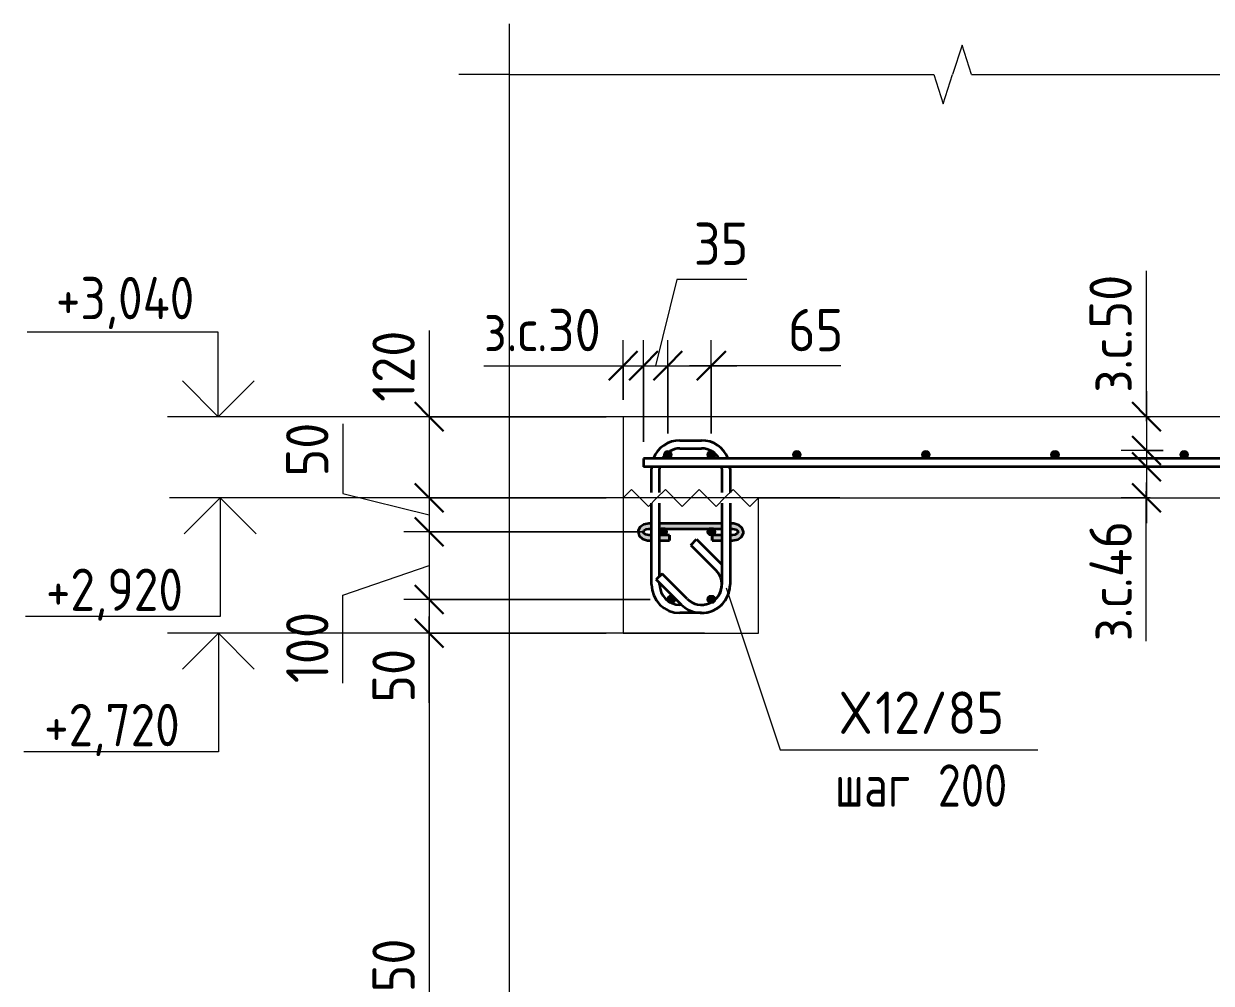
# Model space of a CAD drawing. Header units: millimetres. Extents: x -737 to 48133, y -5064 to 36443.
# Drawn here: x 32363 to 34117, y 2203 to 3620 of the extents above; entities that cross this region are included whole.
import ezdxf

# ---------------------------------------------------------------- set-up
doc = ezdxf.new("R2010")
doc.units = ezdxf.units.MM
for name, color, linetype, lineweight in [('AA_Dim', 7, 'Continuous', 9), ('AA_Dim-25', 7, 'Continuous', 9), ('AA_Oformlenie', 7, 'Continuous', 9), ('AA_Vinoska', 7, 'Continuous', 9), ('AA_Visotnaya otmetka', 7, 'Continuous', 9), ('AF_Perekritie_Опалубка', 253, 'Continuous', 20), ('AF_Stena_Опалубка', 253, 'Continuous', 20), ('KR_Armatura', 7, 'Continuous', 20), ('KR_Armatura_Tonkie', 7, 'Continuous', 20)]:
    doc.layers.add(name, color=color, linetype=linetype, lineweight=lineweight)
doc.styles.add('ISOCPEUR_6', font='isocpeur.TTF', dxfattribs={"width": 0.9, "height": 62.5})
doc.styles.add('ISOCPEUR_7', font='isocpeur.TTF', dxfattribs={"width": 0.85, "height": 62.5})
doc.styles.add('ISOCPEUR_8', font='isocpeur.TTF', dxfattribs={"width": 0.8, "height": 62.5})
doc.dimstyles.new('00_Точн_3_знака__прозр__2', dxfattribs={"dimscale": 304.8, "dimtxt": 62.672186, "dimasz": 0.139436, "dimexe": 0.123031, "dimexo": 0.082021, "dimgap": 0.008202, "dimtad": 1, "dimdec": 3, "dimrnd": 0.001, "dimdsep": 46, "dimtxsty": 'ISOCPEUR_6', "dimblk1": 'OBLIQUE', "dimblk2": 'OBLIQUE', "dimsah": 1, "dimcen": 0.09, "dimdle": 0.123031, "dimazin": 0, "dimtfac": 1, "dimtdec": 4, "dimtix": 1, "dimtmove": 1, "dimatfit": 3, "dimfxl": 1, "dimtvp": 1, "dimtolj": 1, "dimtzin": 0, "dimlwd": 18, "dimlwe": 18, "dimarcsym": 2})
doc.dimstyles.new('00_Точн_3_знака__прозр__3', dxfattribs={"dimscale": 304.8, "dimtxt": 62.672186, "dimasz": 0.139436, "dimexe": 0.123031, "dimexo": 0.082021, "dimgap": 0.008202, "dimtad": 1, "dimdec": 3, "dimrnd": 0.001, "dimdsep": 46, "dimtxsty": 'ISOCPEUR_6', "dimblk1": 'OBLIQUE', "dimblk2": 'OBLIQUE', "dimsah": 1, "dimcen": 0.09, "dimdle": 0.123031, "dimazin": 0, "dimtfac": 1, "dimtdec": 4, "dimtix": 1, "dimtmove": 0, "dimatfit": 3, "dimfxl": 1, "dimtvp": 1, "dimtolj": 1, "dimtzin": 0, "dimlwd": 18, "dimlwe": 18, "dimarcsym": 2})
doc.dimstyles.new('05_Округл_5мм__прозр__2', dxfattribs={"dimscale": 304.8, "dimtxt": 62.672186, "dimasz": 0.139436, "dimexe": 0.123031, "dimexo": 0.082021, "dimgap": 0.008202, "dimtad": 1, "dimdec": 0, "dimrnd": 5, "dimdsep": 46, "dimtxsty": 'ISOCPEUR_6', "dimblk1": 'OBLIQUE', "dimblk2": 'OBLIQUE', "dimsah": 1, "dimcen": 0.09, "dimdle": 0.123031, "dimazin": 0, "dimtfac": 1, "dimtdec": 4, "dimtix": 1, "dimtmove": 1, "dimatfit": 3, "dimfxl": 1, "dimtvp": 1, "dimtolj": 1, "dimtzin": 0, "dimlwd": 18, "dimlwe": 18, "dimarcsym": 2})

# ---------------------------------------------------------------- blocks, each defined once
blk = doc.blocks.new('261_Шпилька массив _НесАрм_РабПлоск_ - 8 А240-V6-1-1 Армирование')
at = {"layer": 'KR_Armatura_Tonkie', "lineweight": 35}
for points in [[(-34471.9, 2857.2), (-34471.9, 2864), (-34476.4, 2865.1), (-34478.8, 2866.8), (-34479.9, 2869.6), (-34479.1, 2871.6), (-34471.9, 2874.3), (-34471.9, 2881), (-34478.5, 2879.9), (-34483.2, 2877.7), (-34486.7, 2874), (-34487.9, 2869.7), (-34486.6, 2865.1), (-34484.3, 2861.7), (-34479.4, 2858.6), (-34474.4, 2857.7)], [(-34348.1, 2857.2), (-34341.9, 2858.2), (-34339.4, 2859.4), (-34336.1, 2862), (-34333.3, 2865.3), (-34332.1, 2869.7), (-34333.3, 2874), (-34336.8, 2877.7), (-34342.2, 2880.1), (-34348.1, 2881), (-34348.1, 2874.1), (-34341.9, 2872.7), (-34340.6, 2870.9), (-34340.1, 2869.7), (-34341.2, 2866.8), (-34344.1, 2864.8), (-34348.1, 2864), (-34348.1, 2857.3)]]:
    blk.add_hatch(color=256, dxfattribs=at).paths.add_polyline_path(points)
h = blk.add_hatch(color=256, dxfattribs=at)
h.paths.add_polyline_path([(-34471.9, 2864), (-34471.9, 2865.2), (-34477.7, 2866.5), (-34479.1, 2867.6), (-34478.8, 2866.8), (-34475.3, 2864.6)])
h.paths.add_polyline_path([(-34486.7, 2874), (-34483.2, 2877.7), (-34477.5, 2880.2), (-34471.9, 2881), (-34471.9, 2882.1), (-34479.4, 2880.7), (-34484.3, 2877.6)])
h = blk.add_hatch(color=256, dxfattribs=at)
h.paths.add_polyline_path([(-34395, 2881), (-34364, 2881), (-34364, 2882.1), (-34456, 2882), (-34456, 2881), (-34452, 2881)])
h.paths.add_polyline_path([(-34471.9, 2881), (-34468, 2881), (-34468, 2882.1), (-34471.9, 2882), (-34471.9, 2881.6)])
h.paths.add_polyline_path([(-34352, 2881), (-34348.1, 2881), (-34348.1, 2882.1), (-34352, 2882), (-34352, 2881.6)])
h = blk.add_hatch(color=256, dxfattribs=at)
h.paths.add_polyline_path([(-34456, 2874.1), (-34364, 2874.3), (-34364, 2881), (-34456, 2880.9), (-34456, 2874.3)])
h.paths.add_polyline_path([(-34352, 2874.1), (-34348.1, 2874.3), (-34348.1, 2881), (-34352, 2881), (-34352, 2874.1)])
h.paths.add_polyline_path([(-34468, 2874.1), (-34468, 2881), (-34471.9, 2881), (-34471.9, 2874.1), (-34469.7, 2874.1)])
h = blk.add_hatch(color=256, dxfattribs=at)
h.paths.add_polyline_path([(-34348.1, 2864), (-34343.6, 2865.1), (-34341.1, 2866.9), (-34341.2, 2867.5), (-34341.9, 2866.6), (-34348.1, 2865), (-34348.1, 2864.6)])
h.paths.add_polyline_path([(-34333.3, 2874), (-34336.1, 2877.3), (-34340.6, 2880.5), (-34342, 2881.2), (-34348.1, 2882), (-34348.1, 2881), (-34341.5, 2879.9), (-34336.8, 2877.7)])
h = blk.add_hatch(color=256, dxfattribs=at)
h.paths.add_polyline_path([(-34468, 2864), (-34468, 2865.2), (-34471.9, 2865), (-34471.9, 2864), (-34468.1, 2864)])
h.paths.add_polyline_path([(-34456, 2864), (-34441.6, 2864), (-34441.6, 2865.2), (-34456, 2865), (-34456, 2864.3)])
h = blk.add_hatch(color=256, dxfattribs=at)
h.paths.add_polyline_path([(-34452, 2857.2), (-34441.6, 2857.3), (-34441.6, 2864), (-34456, 2864), (-34456, 2857.2)])
h.paths.add_polyline_path([(-34468, 2857.2), (-34468.1, 2864), (-34471.9, 2864), (-34471.9, 2857.2)])
h = blk.add_hatch(color=256, dxfattribs=at)
h.paths.add_polyline_path([(-34352, 2864), (-34348.1, 2864), (-34348.1, 2865.2), (-34352, 2865), (-34352, 2864.5)])
h.paths.add_polyline_path([(-34366.5, 2864), (-34364, 2864.1), (-34364, 2865.2), (-34378.4, 2865), (-34378.4, 2864)])
h = blk.add_hatch(color=256, dxfattribs=at)
h.paths.add_polyline_path([(-34364, 2857.2), (-34364, 2864), (-34378.4, 2864), (-34378.4, 2857.2), (-34366.5, 2857.2)])
h.paths.add_polyline_path([(-34348.1, 2857.2), (-34348.1, 2864), (-34352, 2863.9), (-34352, 2857.2)])
for p, q in [((-34468, 2882.1), (-34471.9, 2882.1)), ((-34364, 2882.1), (-34456, 2882.1)), ((-34348.1, 2882.1), (-34352, 2882.1)), ((-34471.9, 2874.1), (-34468, 2874.1)), ((-34468, 2865.2), (-34471.9, 2865.2)), ((-34456, 2874.1), (-34364, 2874.1)), ((-34441.6, 2865.2), (-34456, 2865.2)), ((-34441.6, 2865.2), (-34441.6, 2864)), ((-34441.6, 2858.3), (-34441.6, 2865)), ((-34441.6, 2864), (-34441.6, 2857.2)), ((-34364, 2865.2), (-34378.4, 2865.2)), ((-34378.4, 2864), (-34378.4, 2865.2)), ((-34378.4, 2865), (-34378.4, 2858.3)), ((-34378.4, 2857.2), (-34378.4, 2864)), ((-34352, 2874.1), (-34348.1, 2874.1)), ((-34348.1, 2865.2), (-34352, 2865.2)), ((-34471.9, 2857.2), (-34468, 2857.2)), ((-34456, 2857.2), (-34441.6, 2857.2)), ((-34441.6, 2857.3), (-34441.6, 2858.3)), ((-34378.4, 2858.3), (-34378.4, 2857.3)), ((-34378.4, 2857.2), (-34364, 2857.2)), ((-34352, 2857.2), (-34348.1, 2857.2))]:
    blk.add_line(p, q, dxfattribs=at)
at = {"layer": 'KR_Armatura_Tonkie', "lineweight": 35, "flags": 128}
for points in [[(-34471.9, 2882.1), (-34479.5, 2880.7), (-34485.1, 2876.8), (-34487.8, 2871.2), (-34487.9, 2869.7)], [(-34332.1, 2869.7), (-34333.9, 2875.5), (-34338.9, 2879.9), (-34346.2, 2882.1), (-34348.1, 2882.1)], [(-34487.9, 2869.7), (-34486.1, 2863.8), (-34481.1, 2859.4), (-34473.8, 2857.3), (-34471.9, 2857.2)], [(-34479.9, 2869.7), (-34479, 2871.7), (-34475.2, 2873.7), (-34471.9, 2874.1)], [(-34471.9, 2865.2), (-34476.9, 2866.2), (-34479.6, 2868.5), (-34479.9, 2869.7)], [(-34348.1, 2874.1), (-34343.1, 2873.1), (-34340.4, 2870.8), (-34340.1, 2869.7)], [(-34348.1, 2857.2), (-34340.5, 2858.6), (-34334.9, 2862.5), (-34332.2, 2868.1), (-34332.1, 2869.7)], [(-34340.1, 2869.7), (-34341, 2867.7), (-34344.8, 2865.6), (-34348.1, 2865.2)]]:
    blk.add_lwpolyline(points, dxfattribs=at)
blk = doc.blocks.new('Последовательность узлов - 3мм масшт20 маскировка-904226-1-1 Армирование')
at = {"layer": 'AA_Oformlenie'}
for p, q in [((-34510, 2920), (-34497.5, 2932.5)), ((-34472.5, 2907.5), (-34497.5, 2932.5)), ((-34460, 2920), (-34447.5, 2932.5)), ((-34422.5, 2907.5), (-34447.5, 2932.5)), ((-34410, 2920), (-34397.5, 2932.5)), ((-34372.5, 2907.5), (-34397.5, 2932.5)), ((-34360, 2920), (-34347.5, 2932.5)), ((-34322.5, 2907.5), (-34347.5, 2932.5)), ((-34460, 2920), (-34472.5, 2907.5)), ((-34410, 2920), (-34422.5, 2907.5)), ((-34360, 2920), (-34372.5, 2907.5)), ((-34310, 2920), (-34322.5, 2907.5))]:
    blk.add_line(p, q, dxfattribs=at)
blk = doc.blocks.new('011_Прямоугольник обрыва _ЭлУзла_ - 011_Прямоугольник обрыва _ЭлУзла_-4158659-1-1 Армирование')
at = {"layer": 'AA_Oformlenie'}
for p, q in [((-34677.7, 1842.3), (-34677.7, 3545.5)), ((-34677.7, 3545.5), (-34050.8, 3545.5)), ((-33995.1, 3545.5), (-32741.9, 3545.5))]:
    blk.add_line(p, q, dxfattribs=at)
blk = doc.blocks.new('DIMBLOCK60-1-1 Армирование')
at = {"layer": 'AA_Dim-25', "lineweight": 18}
for p, q in [((32961.7, 3167.1), (32961.7, 3036.9)), ((32961.7, 3077.5), (32961.7, 2920)), ((33223.1, 3040), (32924.2, 3040)), ((32961.7, 3040), (33223.1, 3040)), ((32961.7, 3036.9), (32961.7, 2980)), ((33223.1, 2920), (32924.2, 2920)), ((32961.7, 2920), (33223.1, 2920))]:
    blk.add_line(p, q, dxfattribs=at)
at = {"layer": 'AA_Dim-25', "lineweight": 30}
for p, q in [((32961.7, 3040), (32940.5, 3061.3)), ((32961.7, 3040), (32983, 3018.8)), ((32961.7, 2920), (32940.5, 2941.3)), ((32961.7, 2920), (32983, 2898.8))]:
    blk.add_line(p, q, dxfattribs=at)
at = {"layer": 'AA_Dim-25', "color": 0, "lineweight": 18, "insert": (32877.8, 3061.9), "char_height": 62.5, "width": 126.29, "attachment_point": 1, "rotation": 90, "line_spacing_factor": 1.135194, "style": 'ISOCPEUR_6'}
blk.add_mtext('120', dxfattribs=at)
blk = doc.blocks.new('_Oblique')
at = {"color": 0, "linetype": 'ByBlock', "lineweight": -2}
blk.add_line((-0.5, -0.5), (0.5, 0.5), dxfattribs=at)
blk = doc.blocks.new('DIMBLOCK61-1-1 Армирование')
at = {"layer": 'AA_Dim-25', "lineweight": 18}
for p, q in [((32834.2, 3029.6), (32834.2, 2926.6)), ((32834.2, 2926.6), (32961.7, 2895)), ((33223.1, 2920), (32924.2, 2920)), ((32961.7, 2920), (32961.7, 2870)), ((32961.7, 2920), (33223.1, 2920)), ((33276.3, 2870), (32924.2, 2870)), ((32961.7, 2870), (33276.3, 2870))]:
    blk.add_line(p, q, dxfattribs=at)
at = {"layer": 'AA_Dim-25', "lineweight": 30}
for p, q in [((32961.7, 2920), (32940.5, 2941.3)), ((32961.7, 2920), (32983, 2898.8)), ((32961.7, 2870), (32940.5, 2891.3)), ((32961.7, 2870), (32983, 2848.8))]:
    blk.add_line(p, q, dxfattribs=at)
at = {"layer": 'AA_Dim-25', "color": 0, "lineweight": 18, "insert": (32750.3, 2951.6), "char_height": 62.5, "width": 93.654, "attachment_point": 1, "rotation": 90, "line_spacing_factor": 1.135194, "style": 'ISOCPEUR_6'}
blk.add_mtext('50', dxfattribs=at)
blk = doc.blocks.new('DIMBLOCK62-1-1 Армирование')
at = {"layer": 'AA_Dim-25', "lineweight": 30}
for p, q in [((32961.7, 2870), (32940.5, 2891.3)), ((32961.7, 2870), (32983, 2848.8)), ((32961.7, 2770), (32940.5, 2791.3)), ((32961.7, 2770), (32983, 2748.8))]:
    blk.add_line(p, q, dxfattribs=at)
at = {"layer": 'AA_Dim-25', "lineweight": 18}
for p, q in [((33276.3, 2870), (32924.2, 2870)), ((32961.7, 2870), (32961.7, 2770)), ((32961.7, 2870), (33276.3, 2870)), ((32834.2, 2776.5), (32961.7, 2820)), ((32834.2, 2646.3), (32834.2, 2776.5)), ((33288.3, 2770), (32924.2, 2770)), ((32961.7, 2770), (33288.3, 2770))]:
    blk.add_line(p, q, dxfattribs=at)
at = {"layer": 'AA_Dim-25', "color": 0, "lineweight": 18, "insert": (32750.3, 2646.3), "char_height": 62.5, "width": 126.29, "attachment_point": 1, "rotation": 90, "line_spacing_factor": 1.135194, "style": 'ISOCPEUR_6'}
blk.add_mtext('100', dxfattribs=at)
blk = doc.blocks.new('DIMBLOCK63-1-1 Армирование')
at = {"layer": 'AA_Dim-25', "lineweight": 30}
for p, q in [((32961.7, 2770), (32940.5, 2791.3)), ((32961.7, 2770), (32983, 2748.8)), ((32961.7, 2720), (32940.5, 2741.3)), ((32961.7, 2720), (32983, 2698.8))]:
    blk.add_line(p, q, dxfattribs=at)
at = {"layer": 'AA_Dim-25', "lineweight": 18}
for p, q in [((33288.3, 2770), (32924.2, 2770)), ((32961.7, 2770), (32961.7, 2720)), ((32961.7, 2770), (33288.3, 2770)), ((32961.7, 2720.6), (32961.7, 2745)), ((33223.1, 2720), (32924.2, 2720)), ((32961.7, 2617.5), (32961.7, 2720.6)), ((32961.7, 2720), (33223.1, 2720))]:
    blk.add_line(p, q, dxfattribs=at)
at = {"layer": 'AA_Dim-25', "color": 0, "lineweight": 18, "insert": (32877.8, 2617.5), "char_height": 62.5, "width": 93.654, "attachment_point": 1, "rotation": 90, "line_spacing_factor": 1.135194, "style": 'ISOCPEUR_6'}
blk.add_mtext('50', dxfattribs=at)
blk = doc.blocks.new('DIMBLOCK64-1-1 Армирование')
at = {"layer": 'AA_Dim-25', "lineweight": 30}
for p, q in [((32961.7, 2720), (32940.5, 2741.3)), ((32961.7, 2720), (32983, 2698.8)), ((32961.7, 1670), (32940.5, 1691.2)), ((32961.7, 1670), (32983, 1648.8))]:
    blk.add_line(p, q, dxfattribs=at)
at = {"layer": 'AA_Dim-25', "lineweight": 18}
for p, q in [((33223.1, 2720), (32924.2, 2720)), ((32961.7, 2720), (32961.7, 1670)), ((32961.7, 2720), (33223.1, 2720)), ((33223.1, 1670), (32924.2, 1670)), ((32961.7, 1670), (33223.1, 1670))]:
    blk.add_line(p, q, dxfattribs=at)
at = {"layer": 'AA_Dim-25', "color": 0, "lineweight": 18, "insert": (32877.8, 2122.9), "char_height": 62.5, "width": 173.117, "attachment_point": 1, "rotation": 90, "line_spacing_factor": 1.135194, "style": 'ISOCPEUR_6'}
blk.add_mtext('1050', dxfattribs=at)
blk = doc.blocks.new('DIMBLOCK66-1-1 Армирование')
at = {"layer": 'AA_Dim-25', "lineweight": 18}
for p, q in [((33248.1, 3065), (33248.1, 3152.8)), ((33278.1, 3003), (33278.1, 3152.8)), ((33042.4, 3115.3), (33247.2, 3115.3)), ((33210.6, 3115.3), (33278.1, 3115.3)), ((33247.2, 3115.3), (33263.1, 3115.3)), ((33248.1, 3115.3), (33248.1, 3065)), ((33278.1, 3115.3), (33278.1, 3003))]:
    blk.add_line(p, q, dxfattribs=at)
at = {"layer": 'AA_Dim-25', "lineweight": 30}
for p, q in [((33248.1, 3115.3), (33269.4, 3136.6)), ((33278.1, 3115.3), (33299.4, 3136.6)), ((33248.1, 3115.3), (33226.9, 3094.1)), ((33278.1, 3115.3), (33256.9, 3094.1))]:
    blk.add_line(p, q, dxfattribs=at)
at = {"layer": 'AA_Dim-25', "color": 0, "lineweight": 18, "insert": (33042.4, 3199.2), "char_height": 62.5, "width": 215.687, "attachment_point": 1, "line_spacing_factor": 1.135194, "style": 'ISOCPEUR_6'}
blk.add_mtext('з.с.30', dxfattribs=at)
blk = doc.blocks.new('DIMBLOCK67-1-1 Армирование')
at = {"layer": 'AA_Dim-25', "lineweight": 18}
for p, q in [((33327.7, 3242.8), (33296.1, 3115.3)), ((33430.8, 3242.8), (33327.7, 3242.8)), ((33278.1, 3003), (33278.1, 3152.8)), ((33314.1, 3015), (33314.1, 3152.8)), ((33278.1, 3115.3), (33314.1, 3115.3)), ((33278.1, 3115.3), (33278.1, 3003)), ((33314.1, 3115.3), (33314.1, 3015))]:
    blk.add_line(p, q, dxfattribs=at)
at = {"layer": 'AA_Dim-25', "lineweight": 30}
for p, q in [((33278.1, 3115.3), (33299.4, 3136.6)), ((33314.1, 3115.3), (33335.4, 3136.6)), ((33278.1, 3115.3), (33256.9, 3094.1)), ((33314.1, 3115.3), (33292.9, 3094.1))]:
    blk.add_line(p, q, dxfattribs=at)
at = {"layer": 'AA_Dim-25', "color": 0, "lineweight": 18, "insert": (33352.7, 3326.7), "char_height": 62.5, "width": 93.654, "attachment_point": 1, "line_spacing_factor": 1.135194, "style": 'ISOCPEUR_6'}
blk.add_mtext('35', dxfattribs=at)
blk = doc.blocks.new('DIMBLOCK68-1-1 Армирование')
at = {"layer": 'AA_Dim-25', "lineweight": 18}
for p, q in [((33314.1, 3015), (33314.1, 3152.8)), ((33378.5, 3015), (33378.5, 3152.8)), ((33314.1, 3115.3), (33416, 3115.3)), ((33314.1, 3115.3), (33314.1, 3015)), ((33466.8, 3115.3), (33346.3, 3115.3)), ((33378.5, 3115.3), (33378.5, 3015)), ((33569.9, 3115.3), (33466.8, 3115.3))]:
    blk.add_line(p, q, dxfattribs=at)
at = {"layer": 'AA_Dim-25', "lineweight": 30}
for p, q in [((33314.1, 3115.3), (33335.4, 3136.6)), ((33378.5, 3115.3), (33399.8, 3136.6)), ((33314.1, 3115.3), (33292.9, 3094.1)), ((33378.5, 3115.3), (33357.3, 3094.1))]:
    blk.add_line(p, q, dxfattribs=at)
at = {"layer": 'AA_Dim-25', "color": 0, "lineweight": 18, "insert": (33491.8, 3199.2), "char_height": 62.5, "width": 93.654, "attachment_point": 1, "line_spacing_factor": 1.135194, "style": 'ISOCPEUR_6'}
blk.add_mtext('65', dxfattribs=at)
blk = doc.blocks.new('DIMBLOCK69-1-1 Армирование')
at = {"layer": 'AA_Dim-25', "lineweight": 18}
for p, q in [((34021.2, 3255.3), (34021.2, 3050.5)), ((34021.7, 3077.5), (34021.7, 2952.5)), ((34026.7, 3040), (33984.2, 3040)), ((34021.2, 3050.5), (34021.7, 3015)), ((34021.7, 3040), (34026.7, 3040)), ((34046, 2990), (33984.2, 2990)), ((34021.7, 2990), (34046, 2990))]:
    blk.add_line(p, q, dxfattribs=at)
at = {"layer": 'AA_Dim-25', "lineweight": 30}
for p, q in [((34021.7, 3040), (34000.4, 3061.3)), ((34021.7, 3040), (34042.9, 3018.8)), ((34021.7, 2990), (34000.4, 3011.3)), ((34021.7, 2990), (34042.9, 2968.8))]:
    blk.add_line(p, q, dxfattribs=at)
at = {"layer": 'AA_Dim-25', "color": 0, "lineweight": 18, "insert": (33937.2, 3075.5), "char_height": 62.5, "width": 215.687, "attachment_point": 1, "rotation": 90, "line_spacing_factor": 1.135194, "style": 'ISOCPEUR_6'}
blk.add_mtext('з.с.50', dxfattribs=at)
blk = doc.blocks.new('DIMBLOCK70-1-1 Армирование')
at = {"layer": 'AA_Dim-25', "lineweight": 18}
for p, q in [((34021.7, 3003.5), (34021.7, 2882.5)), ((34026.7, 2966), (33984.2, 2966)), ((34021.7, 2966), (34026.7, 2966)), ((34021.2, 2917.8), (34021.7, 2943)), ((34026.7, 2920), (33984.2, 2920)), ((34021.2, 2708.3), (34021.2, 2917.8)), ((34021.7, 2920), (34026.7, 2920))]:
    blk.add_line(p, q, dxfattribs=at)
at = {"layer": 'AA_Dim-25', "lineweight": 30}
for p, q in [((34021.7, 2966), (34000.4, 2987.3)), ((34021.7, 2966), (34042.9, 2944.8)), ((34021.7, 2920), (34000.4, 2941.3)), ((34021.7, 2920), (34042.9, 2898.8))]:
    blk.add_line(p, q, dxfattribs=at)
at = {"layer": 'AA_Dim-25', "color": 0, "lineweight": 18, "insert": (33937.2, 2708.3), "char_height": 62.5, "width": 221.363, "attachment_point": 1, "rotation": 90, "line_spacing_factor": 1.135194, "style": 'ISOCPEUR_6'}
blk.add_mtext('з.с.46', dxfattribs=at)
blk = doc.blocks.new('042_М_Арматуры - Диам длина поз _ Комментарий-3662934-1-1 Армирование')
at = {"layer": 'AA_Vinoska'}
blk.add_line((-33404.6, 3196.1), (-33054.6, 3196.1), dxfattribs=at)
blk = doc.blocks.new('Высотные отметки - Стрелка вверх-400292-1-1 Армирование')
at = {"layer": 'AA_Vinoska'}
for p, q in [((-35104.8, -2825), (-35387.3, -2825)), ((-35104.8, -2950), (-35104.8, -2825)), ((-35104.8, -2950), (-35157.8, -2897)), ((-35104.8, -2950), (-35051.7, -2897)), ((-35029.8, -2950), (-35179.8, -2950))]:
    blk.add_line(p, q, dxfattribs=at)
blk = doc.blocks.new('Высотные отметки - Стрелка вниз высокая-400290-1-1 Армирование')
at = {"layer": 'AA_Vinoska'}
for p, q in [((-35030.2, 2920), (-35180.2, 2920)), ((-35105.2, 2920), (-35158.3, 2867)), ((-35105.2, 2920), (-35105.2, 2745)), ((-35105.2, 2920), (-35052.2, 2867)), ((-35105.2, 2745), (-35392.7, 2745))]:
    blk.add_line(p, q, dxfattribs=at)

msp = doc.modelspace()

# ---------------------------------------------------------------- hatches: boundary and pattern name
at = {"layer": 'KR_Armatura'}
h = msp.add_hatch(color=256, dxfattribs=at)
edge = h.paths.add_edge_path()
edge.add_arc((33314.1328, 2984), 6, 0, 360)
for points in [[(33311.1328, 2978.8038), (33317.1328, 2978.8038), (33320.1328, 2984), (33317.1328, 2989.1962), (33311.1328, 2989.1962), (33308.1328, 2984)], [(33381.5309, 2978.8038), (33384.5309, 2984), (33381.5309, 2989.1962), (33375.5309, 2989.1962), (33372.5309, 2984), (33375.5309, 2978.8038)], [(33501.8601, 2978.8038), (33507.8601, 2978.8038), (33510.8601, 2984), (33507.8601, 2989.1962), (33501.8601, 2989.1962), (33498.8601, 2984)], [(33692.5874, 2978.8038), (33698.5874, 2978.8038), (33701.5874, 2984), (33698.5874, 2989.1962), (33692.5874, 2989.1962), (33689.5874, 2984)], [(33883.3146, 2978.8038), (33889.3146, 2978.8038), (33892.3146, 2984), (33889.3146, 2989.1962), (33883.3146, 2989.1962), (33880.3146, 2984)], [(34074.0419, 2978.8038), (34080.0419, 2978.8038), (34083.0419, 2984), (34080.0419, 2989.1962), (34074.0419, 2989.1962), (34071.0419, 2984)], [(33310.2848, 2864.8038), (33313.2848, 2870), (33310.2848, 2875.1962), (33304.2848, 2875.1962), (33301.2848, 2870), (33304.2848, 2864.8038), (33306.1369, 2864.8038)], [(33381.5289, 2864.8038), (33384.5289, 2870), (33381.5289, 2875.1962), (33375.5289, 2875.1962), (33372.5289, 2870), (33375.5289, 2864.8038)], [(33322.2848, 2764.8038), (33325.2848, 2770), (33322.2848, 2775.1962), (33316.2848, 2775.1962), (33313.2848, 2770), (33316.2848, 2764.8038)], [(33375.5289, 2764.8038), (33381.5289, 2764.8038), (33384.5289, 2770), (33381.5289, 2775.1962), (33375.5289, 2775.1962), (33372.5289, 2770)]]:
    msp.add_hatch(color=256, dxfattribs=at).paths.add_polyline_path(points)
h = msp.add_hatch(color=256, dxfattribs=at)
edge = h.paths.add_edge_path()
edge.add_arc((33378.5309, 2984), 6, 0, 360)
h = msp.add_hatch(color=256, dxfattribs=at)
edge = h.paths.add_edge_path()
edge.add_arc((33504.8601, 2984), 6, 0, 360)
h = msp.add_hatch(color=256, dxfattribs=at)
edge = h.paths.add_edge_path()
edge.add_arc((33695.5874, 2984), 6, 0, 360)
h = msp.add_hatch(color=256, dxfattribs=at)
edge = h.paths.add_edge_path()
edge.add_arc((33886.3146, 2984), 6, 0, 360)
h = msp.add_hatch(color=256, dxfattribs=at)
edge = h.paths.add_edge_path()
edge.add_arc((34077.0419, 2984), 6, 0, 360)
h = msp.add_hatch(color=256, dxfattribs=at)
edge = h.paths.add_edge_path()
edge.add_arc((33307.2848, 2870), 6, 0, 360)
h = msp.add_hatch(color=256, dxfattribs=at)
edge = h.paths.add_edge_path()
edge.add_arc((33378.5289, 2870), 6, 0, 360)
h = msp.add_hatch(color=256, dxfattribs=at)
edge = h.paths.add_edge_path()
edge.add_arc((33319.2848, 2770), 6, 0, 360)
h = msp.add_hatch(color=256, dxfattribs=at)
edge = h.paths.add_edge_path()
edge.add_arc((33378.5289, 2770), 6, 0, 360)

# ---------------------------------------------------------------- linework, layer by layer
at = {"layer": 'AA_Vinoska'}
for p, q in [((33080.4284, 3545.4732), (33080.4284, 3620.4732)), ((33748.9317, 3588.7983), (33734.8545, 3545.4732)), ((33763.0088, 3545.4732), (33748.9317, 3588.7983)), ((33080.4284, 3545.4732), (33005.4284, 3545.4732)), ((33707.3545, 3545.4732), (33721.1045, 3502.1719)), ((33721.1045, 3502.1719), (33734.8545, 3545.4732)), ((33400.6329, 2787.0624), (33480.0443, 2547.6431)), ((33480.0443, 2547.6431), (33510.8606, 2547.6431))]:
    msp.add_line(p, q, dxfattribs=at)
at = {"layer": 'AA_Visotnaya otmetka'}
for p, q in [((33541.1523, 3040), (32650.1512, 3040)), ((33541.1523, 3040), (33541.1523, 3040)), ((33568.5677, 2920), (32652.8927, 2920)), ((33568.5677, 2920), (33568.5677, 2920)), ((33368.4351, 2720), (32650.1512, 2720)), ((33368.4351, 2720), (33368.4351, 2720))]:
    msp.add_line(p, q, dxfattribs=at)
at = {"layer": 'AF_Perekritie_Опалубка'}
for p, q in [((35478.1328, 3040), (33248.1328, 3040)), ((33248.1328, 3040), (33248.1328, 2920)), ((33448.1328, 2920), (35278.1328, 2920))]:
    msp.add_line(p, q, dxfattribs=at)
at = {"layer": 'AF_Stena_Опалубка'}
for p, q in [((33248.1328, 2920), (33248.1328, 2720)), ((33448.1328, 2720), (33448.1328, 2920)), ((33248.1328, 2720), (33448.1328, 2720))]:
    msp.add_line(p, q, dxfattribs=at)
at = {"layer": 'KR_Armatura'}
for p, q in [((33311.1328, 2989.1962), (33308.1328, 2984)), ((33308.1328, 2984), (33311.1328, 2978.8038)), ((33317.1328, 2989.1962), (33311.1328, 2989.1962)), ((33320.1328, 2984), (33317.1328, 2989.1962)), ((33317.1328, 2978.8038), (33320.1328, 2984)), ((33375.5309, 2989.1962), (33372.5309, 2984)), ((33372.5309, 2984), (33375.5309, 2978.8038)), ((33381.5309, 2989.1962), (33375.5309, 2989.1962)), ((33384.5309, 2984), (33381.5309, 2989.1962)), ((33381.5309, 2978.8038), (33384.5309, 2984)), ((33501.8601, 2989.1962), (33498.8601, 2984)), ((33498.8601, 2984), (33501.8601, 2978.8038)), ((33507.8601, 2989.1962), (33501.8601, 2989.1962)), ((33510.8601, 2984), (33507.8601, 2989.1962)), ((33507.8601, 2978.8038), (33510.8601, 2984)), ((33692.5874, 2989.1962), (33689.5874, 2984)), ((33689.5874, 2984), (33692.5874, 2978.8038)), ((33698.5874, 2989.1962), (33692.5874, 2989.1962)), ((33701.5874, 2984), (33698.5874, 2989.1962)), ((33698.5874, 2978.8038), (33701.5874, 2984)), ((33883.3146, 2989.1962), (33880.3146, 2984)), ((33880.3146, 2984), (33883.3146, 2978.8038)), ((33889.3146, 2989.1962), (33883.3146, 2989.1962)), ((33892.3146, 2984), (33889.3146, 2989.1962)), ((33889.3146, 2978.8038), (33892.3146, 2984)), ((34074.0419, 2989.1962), (34071.0419, 2984)), ((34071.0419, 2984), (34074.0419, 2978.8038)), ((34080.0419, 2989.1962), (34074.0419, 2989.1962)), ((34083.0419, 2984), (34080.0419, 2989.1962)), ((34080.0419, 2978.8038), (34083.0419, 2984)), ((33311.1328, 2978.8038), (33317.1328, 2978.8038)), ((33375.5309, 2978.8038), (33381.5309, 2978.8038)), ((33501.8601, 2978.8038), (33507.8601, 2978.8038)), ((33692.5874, 2978.8038), (33698.5874, 2978.8038)), ((33883.3146, 2978.8038), (33889.3146, 2978.8038)), ((34074.0419, 2978.8038), (34080.0419, 2978.8038)), ((33304.2848, 2875.1962), (33301.2848, 2870)), ((33301.2848, 2870), (33304.2848, 2864.8038)), ((33310.2848, 2875.1962), (33304.2848, 2875.1962)), ((33304.2848, 2864.8038), (33306.1369, 2864.8038)), ((33306.1369, 2864.8038), (33310.2848, 2864.8038)), ((33313.2848, 2870), (33310.2848, 2875.1962)), ((33310.2848, 2864.8038), (33313.2848, 2870)), ((33375.5289, 2875.1962), (33372.5289, 2870)), ((33372.5289, 2870), (33375.5289, 2864.8038)), ((33381.5289, 2875.1962), (33375.5289, 2875.1962)), ((33375.5289, 2864.8038), (33381.5289, 2864.8038)), ((33384.5289, 2870), (33381.5289, 2875.1962)), ((33381.5289, 2864.8038), (33384.5289, 2870)), ((33316.2848, 2775.1962), (33313.2848, 2770)), ((33322.2848, 2775.1962), (33316.2848, 2775.1962)), ((33325.2848, 2770), (33322.2848, 2775.1962)), ((33375.5289, 2775.1962), (33372.5289, 2770)), ((33381.5289, 2775.1962), (33375.5289, 2775.1962)), ((33384.5289, 2770), (33381.5289, 2775.1962)), ((33313.2848, 2770), (33316.2848, 2764.8038)), ((33316.2848, 2764.8038), (33322.2848, 2764.8038)), ((33322.2848, 2764.8038), (33325.2848, 2770)), ((33372.5289, 2770), (33375.5289, 2764.8038)), ((33375.5289, 2764.8038), (33381.5289, 2764.8038)), ((33381.5289, 2764.8038), (33384.5289, 2770))]:
    msp.add_line(p, q, dxfattribs=at)
for centre in [(33314.1328, 2984), (33378.5309, 2984), (33504.8601, 2984), (33695.5874, 2984), (33886.3146, 2984), (34077.0419, 2984), (33307.2848, 2870), (33378.5289, 2870), (33319.2848, 2770), (33378.5289, 2770)]:
    msp.add_circle(centre, 6, dxfattribs=at)
at = {"layer": 'KR_Armatura_Tonkie', "lineweight": 35}
for p, q in [((33332.1328, 3005.0556), (33364.1328, 3005.0556)), ((33332.1328, 2993.0556), (33364.1328, 2993.0556)), ((35448.1328, 2978), (33278.1328, 2978)), ((33278.1328, 2978), (33278.1328, 2966)), ((35448.1328, 2966), (33278.1328, 2966)), ((33290.1328, 2928), (33290.1328, 2963.0556)), ((33302.1328, 2928), (33302.1328, 2963.0556)), ((33394.1328, 2963.0556), (33394.1328, 2928)), ((33406.1328, 2963.0556), (33406.1328, 2928)), ((33290.1328, 2792), (33290.1328, 2912)), ((33302.1328, 2804.3311), (33302.1328, 2912)), ((33394.1328, 2912), (33394.1328, 2792)), ((33406.1328, 2912), (33406.1328, 2792)), ((33348.1805, 2850.3787), (33356.6658, 2858.864)), ((33348.1805, 2850.3787), (33385.346, 2813.2132)), ((33356.6658, 2858.864), (33393.8313, 2821.6985)), ((33305.7541, 2807.9523), (33297.2688, 2799.467)), ((33342.9196, 2770.7868), (33305.7541, 2807.9523)), ((33334.4343, 2762.3015), (33297.2688, 2799.467)), ((33302.1328, 2792), (33302.1328, 2794.603)), ((33334.8273, 2762), (33332.1328, 2762)), ((33364.1328, 2750), (33332.1328, 2750))]:
    msp.add_line(p, q, dxfattribs=at)
for centre, radius, start, end in [((33332.1328, 2963.0556), 42, 90, 158.9671119), ((33364.1328, 2963.0556), 42, 21.0328881, 90), ((33332.1328, 2963.0556), 30, 90, 150.0758594), ((33364.1328, 2963.0556), 30, 30, 90), ((33332.1328, 2963.0556), 42, 175.9369717, 180), ((33332.1328, 2963.0556), 30, 174.3117604, 180), ((33364.1328, 2963.0556), 30, 0, 5.6882396), ((33364.1328, 2963.0556), 42, 0, 4.0630283), ((33364.1328, 2792), 30, 270, 45), ((33364.1328, 2792), 42, 44.3223954, 45), ((33332.1328, 2792), 42, 180, 270), ((33332.1328, 2792), 30, 180, 270), ((33364.1328, 2792), 42, 225, 0), ((33364.1328, 2792), 30, 225, 360), ((33364.1328, 2792), 42, 270, 360)]:
    msp.add_arc(centre, radius, start, end, dxfattribs=at)

# ---------------------------------------------------------------- block references
at = {"layer": 'AA_Oformlenie'}
for name in ['011_Прямоугольник обрыва _ЭлУзла_ - 011_Прямоугольник обрыва _ЭлУзла_-4158659-1-1 Армирование', 'Последовательность узлов - 3мм масшт20 маскировка-904226-1-1 Армирование']:
    msp.add_blockref(name, (67758.1328, 0), dxfattribs=at)
at = {"layer": 'AA_Vinoska'}
for name, p in [('Высотные отметки - Стрелка вниз высокая-400290-1-1 Армирование', (67758.1328, 0)), ('042_М_Арматуры - Диам длина поз _ Комментарий-3662934-1-1 Армирование', (66915.4688, -648.4656))]:
    msp.add_blockref(name, p, dxfattribs=at)
at = {"layer": 'AA_Visotnaya otmetka'}
for name, p in [('Высотные отметки - Стрелка вверх-400292-1-1 Армирование', (67754.9116, 5990)), ('Высотные отметки - Стрелка вниз высокая-400290-1-1 Армирование', (67755.3913, -200))]:
    msp.add_blockref(name, p, dxfattribs=at)
at = {"layer": 'KR_Armatura_Tonkie', "lineweight": 35}
msp.add_blockref('261_Шпилька массив _НесАрм_РабПлоск_ - 8 А240-V6-1-1 Армирование', (67758.1328, 0), dxfattribs=at)

# ---------------------------------------------------------------- texts
at = {"layer": 'AA_Vinoska', "char_height": 62.5, "attachment_point": 1}
for s, insert, width, style in [('\\fISOCPEUR|b0|i0|c204|p34|;\\W.9;Х', (33570.0016, 2633.8993), 61.329094, 'ISOCPEUR_6'), ('12/85', (33620.6032, 2633.8993), 229.082203, 'ISOCPEUR_6'), (' 200', (33681.287, 2526.423), 166.751, 'ISOCPEUR_8'), ('шаг', (33560.9016, 2526.423), 145.907125, 'ISOCPEUR_8')]:
    msp.add_mtext(s, dxfattribs=dict(at, insert=insert, width=width, style=style))
at = {"layer": 'AA_Visotnaya otmetka', "char_height": 62.5, "attachment_point": 1, "line_spacing_factor": 1.135194, "style": 'ISOCPEUR_7'}
for s, insert, width in [('+3,040', (32410.1863, 3246.4199), 245.915618), ('+2,920', (32395.4346, 2815.6705), 239.899334), ('+2,720', (32392.6931, 2615.6705), 239.899334)]:
    msp.add_mtext(s, dxfattribs=dict(at, insert=insert, width=width))

# ---------------------------------------------------------------- dimensions: what is measured, and where the dimension line sits
at = {"layer": 'AA_Dim', "lineweight": 18}
for base, p1, p2, override, picture, middle in [((33314.1328, 3115.3273), (33278.1328, 2978), (33314.1328, 2990), {"dimpost": '<>', "dimfxl": 37.947332}, 'DIMBLOCK67-1-1 Армирование', (33399.5623, 3285.0805)), ((33278.1328, 3115.3273), (33248.1328, 3040), (33278.1328, 2978), {"dimpost": 'з.с.<>', "dimfxl": 68.876701}, 'DIMBLOCK66-1-1 Армирование', (33150.2624, 3157.5805)), ((33378.5309, 3115.3273), (33314.1328, 2990), (33378.5309, 2990), {"dimpost": '<>', "dimfxl": 64.398059}, 'DIMBLOCK68-1-1 Армирование', (33538.647, 3157.5805))]:
    dim = msp.add_linear_dim(base=base, p1=p1, p2=p2, dimstyle='05_Округл_5мм__прозр__2', override=override, dxfattribs=at)
    dim.commit()
    dim.dimension.update_dxf_attribs({"geometry": picture, "text_midpoint": middle, "dimtype": 160})
for base, p1, p2, override, picture, middle in [((34021.6532, 2990), (34051.7052, 3040), (34071.0419, 2990), {"dimpost": 'з.с.<>', "dimfxl": 53.608837}, 'DIMBLOCK69-1-1 Армирование', (33978.9113, 3183.3741)), ((32961.7254, 2920), (33248.1328, 3040), (33248.1328, 2920), {"dimpost": '<>', "dimfxl": 120}, 'DIMBLOCK60-1-1 Армирование', (32919.4722, 3125.0392)), ((32961.7254, 2870), (33248.1328, 2920), (33301.2848, 2870), {"dimpost": '<>', "dimfxl": 72.973512}, 'DIMBLOCK61-1-1 Армирование', (32791.9722, 2998.4295)), ((34021.6532, 2920), (34051.7052, 2966), (34051.7052, 2920), {"dimpost": 'з.с.<>', "dimfxl": 46}, 'DIMBLOCK70-1-1 Армирование', (33978.9113, 2818.998)), ((32961.7254, 2770), (33301.2848, 2870), (33313.2848, 2770), {"dimpost": '<>', "dimfxl": 100.717426}, 'DIMBLOCK62-1-1 Армирование', (32791.9722, 2709.4066)), ((32961.7254, 2720), (33313.2848, 2770), (33248.1328, 2720), {"dimpost": '<>', "dimfxl": 82.126616}, 'DIMBLOCK63-1-1 Армирование', (32919.4722, 2664.3647))]:
    dim = msp.add_linear_dim(base=base, p1=p1, p2=p2, angle=90, dimstyle='00_Точн_3_знака__прозр__2', override=override, dxfattribs=at)
    dim.commit()
    dim.dimension.update_dxf_attribs({"geometry": picture, "text_midpoint": middle, "dimtype": 160, "text_rotation": 90})
dim = msp.add_linear_dim(base=(32961.7254, 1670), p1=(33248.1328, 2720), p2=(33248.1328, 1670), angle=90, dimstyle='00_Точн_3_знака__прозр__3', override={"dimpost": '<>', "dimfxl": 1050}, dxfattribs=at)
dim.commit()
dim.dimension.update_dxf_attribs({"geometry": 'DIMBLOCK64-1-1 Армирование', "text_midpoint": (32927.9754, 2195)})

doc.saveas('drawing.dxf')
